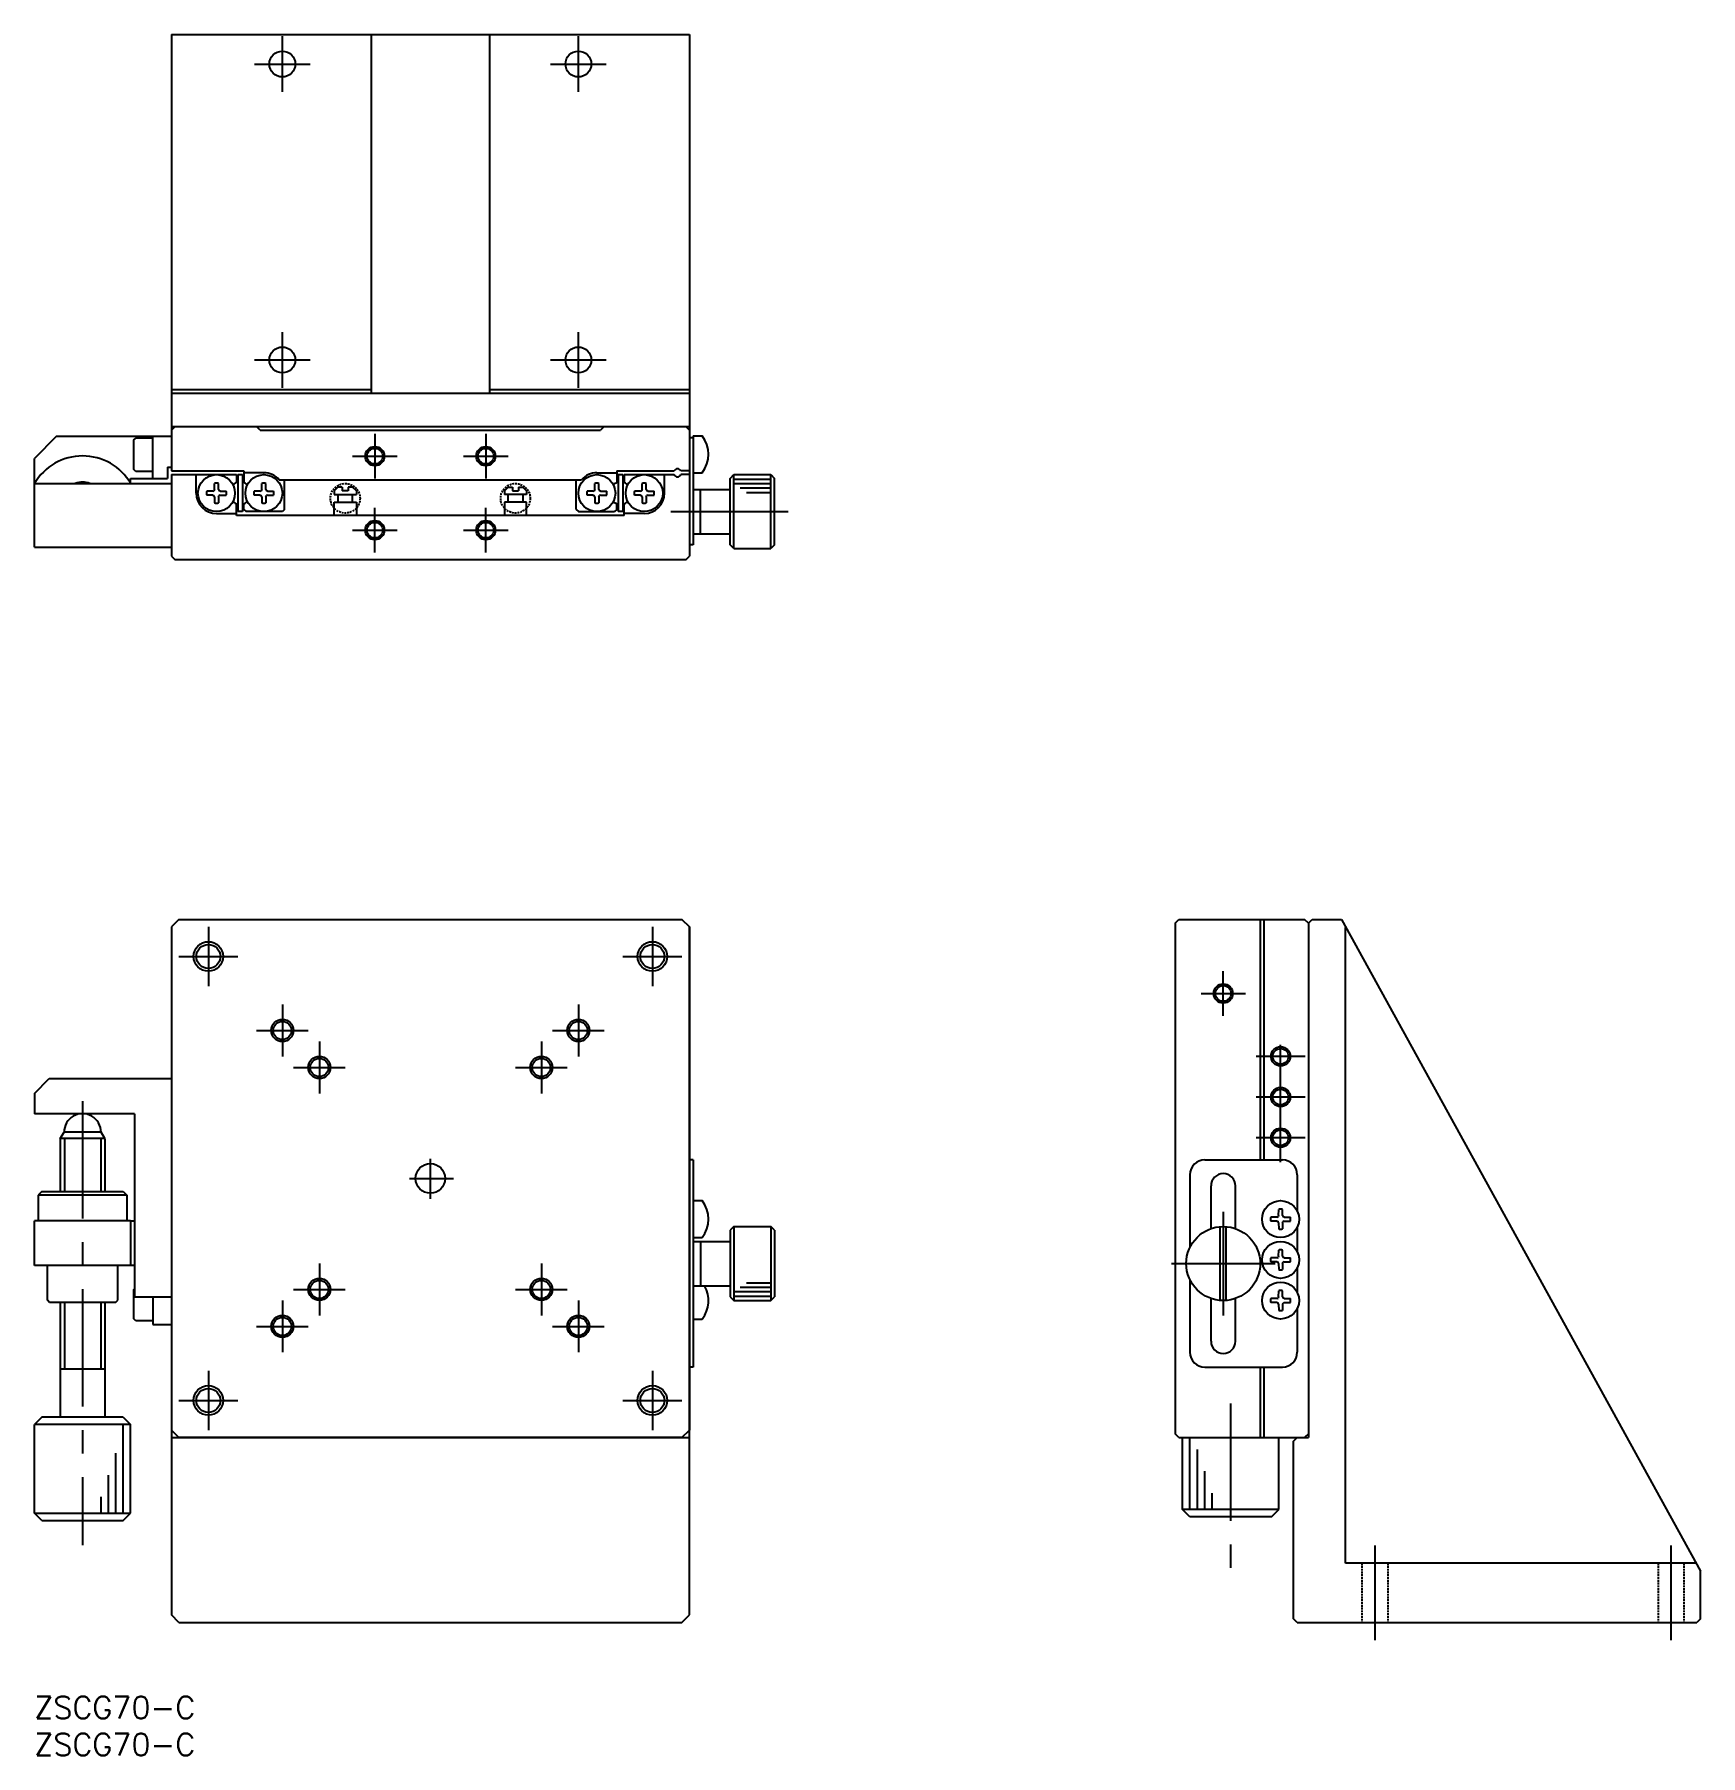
# Model space of a CAD drawing. Extents: x 0 to 225, y -8 to 225.
import ezdxf

# ---------------------------------------------------------------- set-up
doc = ezdxf.new("R2010")
doc.units = 0
doc.header["$LTSCALE"] = 0.5
doc.linetypes.add('CENTER', pattern=[50.8, 31.75, -6.35, 6.35, -6.35])
doc.linetypes.add('DASHED', pattern=[0.75, 0.5, -0.25])
for name, color, linetype in [('MSM_CENTER', 1, 'CENTER'), ('MSM_CONTINUOUS', 7, 'CONTINUOUS'), ('MSM_DASHED', 4, 'DASHED'), ('MSM_NARROW', 5, 'CONTINUOUS'), ('MSM_PART_NUMBER', 7, 'CONTINUOUS')]:
    doc.layers.add(name, color=color, linetype=linetype)
doc.styles.get("Standard").update_dxf_attribs({"font": 'txt.shx', "height": 1, "bigfont": 'bigfont.shx'})

# ---------------------------------------------------------------- blocks, each defined once
blk = doc.blocks.new('*U2')
at = {"layer": 'MSM_PART_NUMBER'}
blk.add_text('ZSCG70-C', height=3, dxfattribs=at).set_placement((0, -3))
blk = doc.blocks.new('*U3')
at = {"layer": 'MSM_PART_NUMBER'}
blk.add_text('ZSCG70-C', height=3, dxfattribs=at).set_placement((0, -8))

msp = doc.modelspace()

# ---------------------------------------------------------------- linework, layer by layer
at = {"layer": 'MSM_CENTER'}
for p, q in [((33.499999, 216.868451), (33.499999, 224.368451)), ((73.499999, 216.868451), (73.499999, 224.368451)), ((29.749999, 220.618451), (37.249999, 220.618451)), ((69.749999, 220.618451), (77.249999, 220.618451)), ((33.499999, 176.868451), (33.499999, 184.368451)), ((73.499999, 176.868451), (73.499999, 184.368451)), ((29.749999, 180.618451), (37.249999, 180.618451)), ((69.749999, 180.618451), (77.249999, 180.618451)), ((45.999996, 170.618457), (45.999996, 164.618455)), ((60.999997, 170.618457), (60.999997, 164.618455)), ((42.999995, 167.618456), (48.999998, 167.618456)), ((57.999996, 167.618456), (63.999999, 167.618456)), ((45.999997, 154.618454), (45.999997, 160.618456)), ((60.999997, 154.618454), (60.999997, 160.618456)), ((85.975819, 160.118457), (103.867998, 160.118457)), ((42.999996, 157.618455), (48.999997, 157.618455)), ((57.999996, 157.618455), (63.999997, 157.618455)), ((23.5, 104.000002), (23.5, 96.000002)), ((83.5, 104.000002), (83.5, 96.000002)), ((19.5, 100.000002), (27.5, 100.000002)), ((79.5, 100.000002), (87.5, 100.000002)), ((160.63846, 92.000004), (160.63846, 98.000003)), ((33.5, 93.500002), (33.5, 86.500002)), ((73.5, 93.500002), (73.5, 86.500002)), ((157.63846, 95.000003), (163.638459, 95.000003)), ((30, 90.000002), (37, 90.000002)), ((38.5, 88.500002), (38.5, 81.500002)), ((68.5, 88.500002), (68.5, 81.500002)), ((70, 90.000002), (77, 90.000002)), ((168.388461, 72.200003), (168.388461, 89.800002)), ((171.688461, 86.500002), (165.088461, 86.500002)), ((35, 85.000002), (42, 85.000002)), ((65, 85.000002), (72, 85.000002)), ((6.499999, 80.442138), (6.499999, 20.439705)), ((171.688461, 81.000002), (165.088461, 81.000002)), ((171.688461, 75.500003), (165.088461, 75.500003)), ((53.5, 67.246765), (53.5, 72.651177)), ((50.683557, 70.000002), (56.634483, 70.000002)), ((160.63846, 65.500005), (160.63846, 51.500003)), ((38.5, 58.500002), (38.5, 51.500002)), ((68.5, 58.500002), (68.5, 51.500002)), ((153.638459, 58.500004), (167.638461, 58.500004)), ((35, 55.000002), (42, 55.000002)), ((65, 55.000002), (72, 55.000002)), ((33.5, 53.500002), (33.5, 46.500002)), ((73.5, 53.500002), (73.5, 46.500002)), ((30, 50.000002), (37, 50.000002)), ((70, 50.000002), (77, 50.000002)), ((23.5, 44.000002), (23.5, 36.000002)), ((83.5, 44.000002), (83.5, 36.000002)), ((19.5, 40.000002), (27.5, 40.000002)), ((79.5, 40.000002), (87.5, 40.000002)), ((161.638462, 39.583713), (161.638462, 16.921997)), ((181.138456, 20.384977), (181.138456, 7.613022)), ((221.138456, 20.384977), (221.138456, 7.613022))]:
    msp.add_line(p, q, dxfattribs=at)
at = {"layer": 'MSM_CONTINUOUS'}
for p, q in [((18.5, 224.618451), (88.499998, 224.618451)), ((18.5, 224.618451), (18.5, 169.618456)), ((45.499999, 224.618451), (45.499999, 176.118456)), ((61.499999, 224.618451), (61.499999, 176.118456)), ((88.499998, 224.618451), (88.499998, 165.618456)), ((18.5, 176.618456), (45.499999, 176.618456)), ((18.5, 176.118456), (88.499998, 176.118456)), ((61.499999, 176.618456), (88.499998, 176.618456)), ((2.999997, 170.318456), (-0.000003, 167.318456)), ((2.999997, 170.318456), (18.499998, 170.318456)), ((13.399997, 169.768455), (13.699998, 170.068456)), ((15.999997, 170.068456), (13.699998, 170.068456)), ((15.999997, 164.618456), (15.999997, 170.318456)), ((18.499999, 171.118456), (18.999999, 171.618456)), ((18.499999, 171.118456), (18.499999, 165.618456)), ((18.5, 171.618456), (88.499998, 171.618456)), ((30.499997, 171.118456), (29.999997, 171.618456)), ((30.499997, 171.118456), (76.499997, 171.118456)), ((76.999997, 171.618456), (76.499997, 171.118456)), ((88.499999, 171.118456), (87.999999, 171.618456)), ((88.499999, 171.118456), (88.499999, 154.118455)), ((88.999999, 170.118456), (88.499999, 170.118456)), ((88.999999, 170.368456), (88.999999, 155.618455)), ((88.999999, 170.368456), (90.222498, 170.368456)), ((13.399997, 169.768455), (13.399997, 165.868456)), ((-0.000003, 155.318457), (-0.000003, 167.318456)), ((13.699998, 165.568456), (13.399997, 165.868456)), ((15.999997, 165.568456), (13.699998, 165.568456)), ((17.999997, 166.118457), (18.499999, 166.118457)), ((17.999997, 166.118457), (17.999997, 164.618456)), ((18.499997, 165.618447), (28.299998, 165.61845)), ((28.299999, 165.618455), (28.299999, 164.03267)), ((30.999999, 165.368456), (28.299999, 165.368456)), ((75.999996, 165.36846), (78.699996, 165.368461)), ((78.699994, 165.618462), (86.44174, 165.618464)), ((78.699996, 165.618461), (78.699996, 164.032675)), ((88.499997, 165.618464), (87.358255, 165.618464)), ((88.999999, 165.368456), (90.222498, 165.368456)), ((-0.000003, 163.918457), (18.499998, 163.918457)), ((12.999997, 164.618456), (17.999997, 164.618456)), ((12.999997, 163.918457), (12.999997, 164.618456)), ((18.499998, 165.118448), (27.299998, 165.118449)), ((18.499999, 165.118456), (18.499999, 154.118455)), ((21.849998, 162.618457), (21.849998, 165.118456)), ((24.118139, 162.893169), (23.275272, 162.878457)), ((24.118139, 162.893169), (24.252152, 162.952836)), ((24.325591, 163.117781), (24.252152, 162.952836)), ((24.325591, 163.117781), (24.339998, 163.943183)), ((24.874406, 163.117781), (24.859998, 163.943183)), ((24.874406, 163.117781), (24.947845, 162.952836)), ((25.081858, 162.893169), (24.947845, 162.952836)), ((25.081858, 162.893169), (25.924725, 162.878457)), ((27.299999, 165.118456), (27.299999, 164.03267)), ((27.499998, 165.118456), (28.099998, 165.118457)), ((27.499998, 165.118456), (27.5, 160.118456)), ((28.099998, 165.118457), (28.1, 160.118457)), ((30.51814, 162.893169), (29.675273, 162.878457)), ((30.51814, 162.893169), (30.652154, 162.952836)), ((30.725592, 163.117781), (30.652154, 162.952836)), ((30.725592, 163.117781), (30.74, 163.943183)), ((31.274407, 163.117781), (31.26, 163.943183)), ((31.274407, 163.117781), (31.347846, 162.952836)), ((31.481859, 162.893169), (31.347846, 162.952836)), ((31.481859, 162.893169), (32.324726, 162.878457)), ((33.079063, 164.418454), (73.920928, 164.418454)), ((33.799999, 160.418455), (33.799999, 164.418453)), ((40.499999, 162.918459), (40.999999, 163.418459)), ((40.499999, 162.918459), (40.499999, 162.418467)), ((41.6, 163.418459), (40.999999, 163.418459)), ((41.6, 163.418459), (41.6, 162.918459)), ((42.399999, 162.918459), (41.6, 162.918459)), ((42.999999, 163.418459), (42.399999, 163.418459)), ((42.399999, 163.418459), (42.399999, 162.918459)), ((43.5, 162.918458), (42.999999, 163.418459)), ((43.5, 162.918467), (43.5, 162.418475)), ((63.499998, 162.918458), (63.999999, 163.418459)), ((63.499998, 162.918467), (63.499998, 162.418475)), ((63.999999, 163.418459), (64.599999, 163.418459)), ((64.599999, 163.418459), (64.599999, 162.918459)), ((64.599999, 162.918459), (65.399998, 162.918459)), ((65.399998, 163.418459), (65.999999, 163.418459)), ((65.399998, 163.418459), (65.399998, 162.918459)), ((66.499999, 162.918459), (65.999999, 163.418459)), ((66.499999, 162.918459), (66.499999, 162.418467)), ((73.199997, 160.418459), (73.199996, 164.418457)), ((75.518136, 162.893173), (74.67527, 162.878461)), ((75.518136, 162.893173), (75.65215, 162.95284)), ((75.725589, 163.117786), (75.65215, 162.95284)), ((75.725589, 163.117786), (75.739996, 163.943188)), ((76.274403, 163.117786), (76.259996, 163.943188)), ((76.274403, 163.117786), (76.347842, 162.95284)), ((76.481856, 162.893174), (76.347842, 162.95284)), ((76.481856, 162.893174), (77.324722, 162.878462)), ((78.899996, 165.118462), (78.899998, 160.118462)), ((78.899996, 165.118462), (79.499996, 165.118462)), ((79.499996, 165.118462), (79.499998, 160.118462)), ((79.699995, 165.118463), (86.44174, 165.118465)), ((79.699996, 165.118461), (79.699996, 164.032676)), ((81.918137, 162.893175), (81.075271, 162.878463)), ((81.918137, 162.893175), (82.052151, 162.952842)), ((82.12559, 163.117788), (82.052151, 162.952842)), ((82.12559, 163.117788), (82.139997, 163.943189)), ((82.674405, 163.117788), (82.659997, 163.943189)), ((82.674405, 163.117788), (82.747843, 162.952842)), ((82.881857, 162.893175), (82.747843, 162.952842)), ((82.881857, 162.893175), (83.724724, 162.878463)), ((85.149997, 162.618464), (85.149997, 165.118463)), ((88.499998, 165.118465), (87.358255, 165.118465)), ((88.999999, 163.118457), (93.999999, 163.118457)), ((89.999999, 157.118457), (89.999999, 163.118457)), ((93.999999, 164.618457), (94.499999, 165.118457)), ((93.999999, 155.618457), (93.999999, 164.618457)), ((94.499999, 165.118457), (99.499999, 165.118457)), ((94.499999, 155.118457), (94.499999, 165.118457)), ((99.499999, 165.118457), (99.999999, 164.618457)), ((99.499999, 155.118457), (99.499999, 165.118457)), ((99.999999, 155.618457), (99.999999, 164.618457)), ((24.118139, 162.343744), (23.275272, 162.358457)), ((24.118139, 162.343744), (24.252152, 162.284077)), ((24.325591, 162.119132), (24.252152, 162.284077)), ((24.325591, 162.119132), (24.339998, 161.29373)), ((24.874406, 162.119132), (24.859998, 161.29373)), ((24.874406, 162.119132), (24.947845, 162.284077)), ((25.081858, 162.343744), (24.947845, 162.284077)), ((25.081858, 162.343744), (25.924725, 162.358457)), ((27.299999, 159.618455), (27.299999, 161.204243)), ((28.299999, 160.418455), (28.299999, 161.204243)), ((30.51814, 162.343744), (29.675273, 162.358457)), ((30.51814, 162.343744), (30.652154, 162.284077)), ((30.725592, 162.119132), (30.652154, 162.284077)), ((30.725592, 162.119132), (30.74, 161.29373)), ((31.274407, 162.119132), (31.26, 161.29373)), ((31.274407, 162.119132), (31.347846, 162.284077)), ((31.481859, 162.343744), (31.347846, 162.284077)), ((31.481859, 162.343744), (32.324726, 162.358457)), ((40.499999, 162.418463), (43.5, 162.418463)), ((40.499999, 161.418463), (43.5, 161.418463)), ((40.499999, 159.618464), (40.499999, 161.418463)), ((40.999999, 162.418463), (40.999999, 161.418463)), ((42.999999, 161.418463), (42.999999, 162.418463)), ((43.5, 161.418471), (43.5, 159.618472)), ((66.499999, 162.418463), (63.499998, 162.418463)), ((63.499998, 161.418471), (63.499998, 159.618472)), ((66.499999, 161.418463), (63.499998, 161.418463)), ((63.999999, 161.418463), (63.999999, 162.418463)), ((65.999999, 162.418463), (65.999999, 161.418463)), ((66.499999, 159.618464), (66.499999, 161.418463)), ((75.518136, 162.343749), (74.67527, 162.358461)), ((75.518136, 162.343749), (75.65215, 162.284082)), ((75.725589, 162.119136), (75.65215, 162.284082)), ((75.725589, 162.119136), (75.739996, 161.293735)), ((76.274404, 162.119136), (76.259996, 161.293735)), ((76.274404, 162.119136), (76.347842, 162.284082)), ((76.481856, 162.343749), (76.347842, 162.284082)), ((76.481856, 162.343749), (77.324723, 162.358462)), ((78.699997, 160.418461), (78.699997, 161.204248)), ((79.699998, 159.618461), (79.699997, 161.204249)), ((81.918137, 162.343751), (81.075271, 162.358463)), ((81.918137, 162.343751), (82.052151, 162.284084)), ((82.12559, 162.119138), (82.052151, 162.284084)), ((82.12559, 162.119138), (82.139998, 161.293737)), ((82.674405, 162.119138), (82.659998, 161.293737)), ((82.674405, 162.119138), (82.747843, 162.284084)), ((82.881857, 162.343751), (82.747843, 162.284084)), ((82.881857, 162.343751), (83.724724, 162.358463)), ((24.599998, 159.868457), (27.299999, 159.868457)), ((79.699998, 159.618461), (27.299999, 159.618461)), ((28.1, 160.118457), (27.5, 160.118456)), ((28.299999, 160.418455), (28.599999, 160.118455)), ((33.499999, 160.118455), (28.599999, 160.118455)), ((33.799999, 160.418455), (33.499999, 160.118455)), ((73.199997, 160.418459), (73.499997, 160.118459)), ((73.499997, 160.118459), (78.399998, 160.118461)), ((78.699997, 160.418461), (78.399998, 160.118461)), ((79.499998, 160.118462), (78.899998, 160.118462)), ((82.399998, 159.868463), (79.699998, 159.868462)), ((88.999999, 157.118457), (93.999999, 157.118457)), ((-0.000003, 155.318457), (18.499998, 155.318457)), ((18.499999, 154.118455), (18.999999, 153.618455)), ((87.999999, 153.618455), (18.999999, 153.618455)), ((87.999999, 153.618455), (88.499999, 154.118455)), ((88.999999, 155.618455), (88.499999, 155.618455)), ((94.499999, 155.118457), (93.999999, 155.618457)), ((94.499999, 155.118457), (99.499999, 155.118457)), ((99.999999, 155.618457), (99.499999, 155.118457)), ((19.499999, 105.000002), (18.499999, 104.000002)), ((19.5, 105.000001), (18.5, 104.000001)), ((19.499999, 105.000002), (87.499999, 105.000002)), ((19.5, 105.000001), (87.499998, 105.000001)), ((88.499998, 104.000001), (87.499998, 105.000001)), ((87.499999, 105.000002), (88.499999, 104.000002)), ((154.13846, 104.500002), (154.63846, 105.000002)), ((154.63846, 105.000002), (171.638461, 105.000002)), ((165.638463, 105.000002), (165.638463, 72.499999)), ((166.138462, 105.000002), (166.138462, 72.499999)), ((172.138461, 104.500002), (171.638461, 105.000002)), ((172.138461, 104.500001), (172.638461, 105.000001)), ((172.638461, 105.000001), (176.638461, 105.000001)), ((176.638461, 105.000001), (225.138456, 16.912503)), ((18.499999, 104.000002), (18.499999, 36.000003)), ((18.5, 104.000001), (18.5, 11)), ((88.499998, 11), (88.499998, 104.000001)), ((88.499999, 104.000002), (88.499999, 36.000003)), ((154.13846, 104.500002), (154.13846, 35.500002)), ((172.138461, 104.500002), (172.138461, 35.000001)), ((177.138461, 18.000003), (177.138461, 103.912501)), ((0, 81.500003), (2, 83.500003)), ((0, 81.500003), (0, 78.750002)), ((2, 83.500003), (18.5, 83.500003)), ((13.5, 78.750002), (0, 78.750002)), ((13.5, 78.750002), (13.5, 54.000003)), ((3.499999, 75.383971), (4.000004, 76.250004)), ((9.499999, 75.383971), (3.499999, 75.383971)), ((3.499999, 75.383971), (3.499999, 68.250003)), ((8.999995, 76.250004), (3.999999, 76.250004)), ((9.499999, 75.383971), (8.999995, 76.250004)), ((9.499999, 75.383971), (9.499999, 68.250003)), ((89, 72.499999), (88.5, 72.499999)), ((89, 72.499999), (89, 44.500009)), ((158.13846, 72.499999), (168.638461, 72.499999)), ((156.13846, 70.499999), (156.13846, 60.679453)), ((170.638461, 70.499999), (170.638461, 65.589727)), ((1, 68.250003), (0.5, 67.750003)), ((12.499999, 67.750003), (0.5, 67.750003)), ((0.5, 67.750003), (0.5, 64.250003)), ((1, 68.250003), (11.999999, 68.250003)), ((11.999999, 68.250003), (12.499999, 67.750003)), ((12.499999, 67.750003), (12.499999, 64.250003)), ((158.98846, 63.285137), (158.98846, 69)), ((162.28846, 63.145162), (162.28846, 69)), ((89, 67.000001), (90.222499, 67.000001)), ((168.114053, 64.999328), (168.128461, 65.824729)), ((168.662868, 64.999328), (168.648461, 65.824729)), ((13, 64.250003), (0, 64.250003)), ((0, 58.250003), (0, 64.250003)), ((13, 64.250003), (13, 58.250003)), ((94.5, 63.500004), (94, 63.000004)), ((94, 63.000004), (94, 54.000004)), ((94.5, 63.500004), (99.5, 63.500004)), ((94.5, 63.500004), (94.5, 53.500004)), ((100, 63.000004), (99.5, 63.500004)), ((99.5, 63.500004), (99.5, 53.500004)), ((100, 63.000004), (100, 54.000004)), ((160.23846, 53.516031), (160.23846, 63.483977)), ((161.03846, 53.516031), (161.03846, 63.483977)), ((167.906601, 64.774715), (167.063734, 64.760003)), ((167.906601, 64.22529), (167.063734, 64.240003)), ((167.906601, 64.774715), (168.040614, 64.834382)), ((167.906601, 64.22529), (168.040614, 64.165624)), ((168.114053, 64.999328), (168.040614, 64.834382)), ((168.114053, 64.000678), (168.040614, 64.165624)), ((168.114053, 64.000678), (168.128461, 63.175276)), ((168.662868, 64.000678), (168.648461, 63.175276)), ((168.662868, 64.999328), (168.736307, 64.834382)), ((168.662868, 64.000678), (168.736307, 64.165624)), ((168.87032, 64.774715), (168.736307, 64.834382)), ((168.87032, 64.22529), (168.736307, 64.165624)), ((168.87032, 64.774715), (169.713187, 64.760003)), ((168.87032, 64.22529), (169.713187, 64.240003)), ((170.638461, 63.410278), (170.638461, 60.089726)), ((89, 62.000001), (90.222499, 62.000001)), ((89, 61.500004), (94, 61.500004)), ((90, 61.500004), (90, 55.500004)), ((13, 58.250003), (0, 58.250003)), ((1.749999, 53.550003), (1.749999, 58.250003)), ((11.249999, 53.550003), (11.249999, 58.250003)), ((167.906601, 59.274714), (167.063734, 59.260002)), ((167.906601, 58.725289), (167.063734, 58.740002)), ((167.906601, 59.274714), (168.040614, 59.334381)), ((167.906601, 58.725289), (168.040614, 58.665623)), ((168.114053, 59.499327), (168.040614, 59.334381)), ((168.114053, 58.500677), (168.040614, 58.665623)), ((168.114053, 59.499327), (168.128461, 60.324728)), ((168.114053, 58.500677), (168.128461, 57.675275)), ((168.662868, 59.499327), (168.648461, 60.324728)), ((168.662868, 58.500677), (168.648461, 57.675275)), ((168.662868, 59.499327), (168.736307, 59.334381)), ((168.662868, 58.500677), (168.736307, 58.665623)), ((168.87032, 59.274714), (168.736307, 59.334381)), ((168.87032, 58.725289), (168.736307, 58.665623)), ((168.87032, 59.274714), (169.713187, 59.260002)), ((168.87032, 58.725289), (169.713187, 58.740002)), ((156.13846, 56.320554), (156.13846, 46.500009)), ((170.638461, 57.910277), (170.638461, 54.589727)), ((2.049999, 53.250003), (1.749999, 53.550003)), ((10.949999, 53.250003), (11.249999, 53.550003)), ((13.4, 54.950001), (13.5, 55.050001)), ((13.4, 54.950001), (13.4, 51.050002)), ((13.5, 54.000003), (18.499997, 54.000003)), ((16, 54.000003), (16, 50.250001)), ((89, 55.500004), (94, 55.500004)), ((94, 54.000004), (94.5, 53.500004)), ((99.5, 53.500004), (100, 54.000004)), ((158.98846, 48.000008), (158.98846, 53.71487)), ((162.28846, 48.000008), (162.28846, 53.854845)), ((167.906601, 53.774714), (167.063734, 53.760002)), ((167.906601, 53.774714), (168.040614, 53.834381)), ((168.114053, 53.999327), (168.040614, 53.834381)), ((168.114053, 53.999327), (168.128461, 54.824729)), ((168.662868, 53.999327), (168.648461, 54.824729)), ((168.662868, 53.999327), (168.736307, 53.834381)), ((168.87032, 53.774714), (168.736307, 53.834381)), ((168.87032, 53.774714), (169.713187, 53.760002)), ((10.949999, 53.250003), (2.049999, 53.250003)), ((3.499999, 53.250003), (3.499999, 37.750003)), ((9.499999, 53.250003), (9.499999, 37.750003)), ((94.5, 53.500004), (99.5, 53.500004)), ((167.906601, 53.22529), (167.063734, 53.240002)), ((167.906601, 53.22529), (168.040614, 53.165623)), ((168.114053, 53.000677), (168.040614, 53.165623)), ((168.114053, 53.000677), (168.128461, 52.175276)), ((168.662868, 53.000677), (168.648461, 52.175276)), ((168.662868, 53.000677), (168.736307, 53.165623)), ((168.87032, 53.22529), (168.736307, 53.165623)), ((168.87032, 53.22529), (169.713187, 53.240002)), ((170.638461, 52.410277), (170.638461, 46.500009)), ((13.700001, 50.750002), (13.4, 51.050002)), ((16, 50.750002), (13.700001, 50.750002)), ((16, 50.250001), (18.5, 50.250001)), ((89, 51.000002), (90.222499, 51.000002)), ((3.499999, 44.250003), (9.499999, 44.250003)), ((89, 44.500009), (88.5, 44.500009)), ((158.13846, 44.500009), (168.638461, 44.500009)), ((165.638463, 44.500009), (165.638463, 35.000002)), ((166.138462, 44.500009), (166.138462, 35.000002)), ((0.999999, 37.750003), (-0.000001, 36.750003)), ((11.999999, 37.750003), (0.999999, 37.750003)), ((11.999999, 37.750003), (12.999999, 36.750003)), ((-0.000001, 24.750002), (-0.000001, 36.750003)), ((12.999999, 36.750003), (-0.000001, 36.750003)), ((12.999999, 24.750002), (12.999999, 36.750003)), ((18.499999, 36.000003), (19.499999, 35.000003)), ((18.5, 35.000001), (88.499998, 35.000001)), ((87.499999, 35.000003), (19.499999, 35.000003)), ((87.499999, 35.000003), (88.499999, 36.000003)), ((154.63846, 35.000002), (154.13846, 35.500002)), ((154.63846, 35.000002), (171.638461, 35.000002)), ((155.138462, 25.250004), (155.138462, 35.000003)), ((168.138462, 25.250004), (168.138462, 35.000003)), ((170.138461, 34.500001), (170.638461, 35.000001)), ((170.638461, 35.000001), (172.138461, 35.000001)), ((172.138461, 35.500002), (171.638461, 35.000002)), ((170.138461, 10.5), (170.138461, 34.500001)), ((0.999999, 23.750002), (-0.000001, 24.750002)), ((-0.000001, 24.750002), (12.999999, 24.750002)), ((0.999999, 23.750002), (11.999999, 23.750002)), ((11.999999, 23.750002), (12.999999, 24.750002)), ((156.138462, 24.250004), (155.138462, 25.250004)), ((168.138462, 25.250004), (155.138462, 25.250004)), ((167.138462, 24.250004), (156.138462, 24.250004)), ((167.138462, 24.250004), (168.138462, 25.250004)), ((224.638456, 18.000003), (177.138461, 18.000003)), ((225.138456, 10.5), (225.138456, 16.912503)), ((19.5, 10), (18.5, 11)), ((19.5, 10), (87.499998, 10)), ((87.499998, 10), (88.499998, 11)), ((170.638461, 10), (170.138461, 10.5)), ((170.638461, 10), (224.638456, 10)), ((225.138456, 10.5), (224.638456, 10))]:
    msp.add_line(p, q, dxfattribs=at)
for centre, radius in [((33.499999, 220.618451), 1.75), ((73.499999, 220.618451), 1.75), ((33.499999, 180.618451), 1.75), ((73.499999, 180.618451), 1.75), ((45.999996, 167.618456), 1.0565), ((60.999997, 167.618456), 1.0565), ((24.599998, 162.618456), 2.5), ((30.999999, 162.618456), 2.5), ((75.999997, 162.618461), 2.5), ((82.399997, 162.618463), 2.5), ((45.999997, 157.618455), 1.0565), ((60.999997, 157.618455), 1.0565), ((23.5, 100.000002), 1.621), ((83.5, 100.000002), 1.621), ((160.63846, 95.000003), 1.0565), ((33.5, 90.000002), 1.2295), ((73.5, 90.000002), 1.2295), ((38.5, 85.000002), 1.2295), ((68.5, 85.000002), 1.2295), ((168.388461, 86.500002), 1.0565), ((168.388461, 81.000002), 1.0565), ((168.388461, 75.500003), 1.0565), ((53.5, 70.000002), 2), ((168.388461, 64.500003), 2.5), ((160.63846, 58.500004), 5), ((168.388461, 59.000002), 2.5), ((38.5, 55.000002), 1.2295), ((68.5, 55.000002), 1.2295), ((168.388461, 53.500002), 2.5), ((33.5, 50.000002), 1.2295), ((73.5, 50.000002), 1.2295), ((23.5, 40.000002), 1.621), ((83.5, 40.000002), 1.621)]:
    msp.add_circle(centre, radius, dxfattribs=at)
for centre, radius, start, end in [((87.099999, 167.868456), 4, 321.317813, 38.682187), ((6.508155, 160.111475), 7.539843, 30.325731, 149.67427), ((30.999999, 162.618456), 2.75, 40.88511, 90), ((75.999996, 162.61846), 2.75, 90, 139.11489), ((86.899997, 165.418464), 0.5, 23.578192, 156.421835), ((6.499997, 161.618456), 2.500002, 66.92605, 113.07395), ((24.599998, 162.618457), 1.35, 168.895876, 191.104124), ((24.599998, 162.618457), 1.35, 78.895876, 101.104124), ((24.599998, 162.618457), 1.35, 348.895876, 11.104124), ((27.799999, 162.618457), 1.5, 101.536966, 130.541637), ((27.799999, 162.618457), 1.5, 49.458393, 78.463048), ((31, 162.618457), 1.35, 168.895876, 191.104124), ((31, 162.618457), 1.35, 78.895876, 101.104124), ((31, 162.618457), 1.35, 348.895876, 11.104124), ((75.999996, 162.618461), 1.35, 168.895892, 191.104139), ((75.999996, 162.618461), 1.35, 78.895892, 101.104139), ((75.999996, 162.618461), 1.35, 348.895892, 11.104139), ((79.199997, 162.618462), 1.5, 101.536966, 130.541637), ((79.199997, 162.618462), 1.5, 49.458393, 78.463048), ((82.399997, 162.618463), 1.35, 168.895892, 191.104139), ((82.399997, 162.618463), 1.35, 78.895892, 101.104139), ((82.399997, 162.618463), 1.35, 348.895892, 11.104139), ((86.899998, 165.318465), 0.5, 203.578192, 336.421835), ((24.599998, 162.618457), 2.75, 180, 270), ((24.599998, 162.618457), 1.35, 258.895876, 281.104124), ((27.799999, 162.618457), 1.5, 229.458393, 258.463064), ((27.799999, 162.618457), 1.5, 281.536982, 310.541637), ((31, 162.618457), 1.35, 258.895876, 281.104124), ((75.999996, 162.618461), 1.35, 258.895892, 281.104139), ((79.199997, 162.618462), 1.5, 229.458393, 258.463064), ((79.199997, 162.618462), 1.5, 281.536982, 310.541637), ((82.399997, 162.618463), 1.35, 258.895892, 281.104139), ((82.399997, 162.618463), 2.75, 270, 0), ((6.499999, 76.250004), 2.499998, 359.999975, 180), ((158.13846, 70.499999), 2, 90, 180), ((168.638461, 70.499999), 2, 0, 90), ((160.63846, 69), 1.65, 0, 180), ((87.1, 64.500001), 4, 321.317813, 38.682187), ((168.388461, 64.500003), 1.35, 78.895876, 101.104124), ((13, 67.250003), 3, 270, 279.594068), ((168.388461, 64.500003), 1.35, 168.895876, 191.104124), ((168.388461, 64.500003), 1.35, 258.895876, 281.104124), ((168.388461, 64.500003), 1.35, 348.895876, 11.104124), ((13, 55.250003), 3, 80.405932, 90), ((168.388461, 59.000002), 1.35, 168.895876, 191.104124), ((168.388461, 59.000002), 1.35, 78.895876, 101.104124), ((168.388461, 59.000002), 1.35, 348.895876, 11.104124), ((168.388461, 59.000002), 1.35, 258.895876, 281.104124), ((87.1, 53.500002), 4, 321.317813, 30.000025), ((168.388461, 53.500002), 1.35, 168.895876, 191.104124), ((168.388461, 53.500002), 1.35, 78.895876, 101.104124), ((168.388461, 53.500002), 1.35, 348.895876, 11.104124), ((168.388461, 53.500002), 1.35, 258.895876, 281.104124), ((160.63846, 48.000008), 1.65, 180, 0), ((158.13846, 46.500009), 2, 180, 270), ((168.638461, 46.500009), 2, 270, 0)]:
    msp.add_arc(centre, radius, start, end, dxfattribs=at)
at = {"layer": 'MSM_DASHED'}
for p, q in [((179.388456, 18.000003), (179.388456, 10)), ((182.888456, 18.000003), (182.888456, 10)), ((219.388456, 18.000003), (219.388456, 10)), ((222.888456, 18.000003), (222.888456, 10))]:
    msp.add_line(p, q, dxfattribs=at)
for centre in [(41.999999, 161.918463), (64.999999, 161.918463)]:
    msp.add_circle(centre, 2, dxfattribs=at)
at = {"layer": 'MSM_NARROW'}
for p, q in [((94.499999, 164.518457), (99.499999, 164.518457)), ((94.499999, 163.918457), (99.499999, 163.918457)), ((95.363625, 163.318456), (99.499999, 163.318456)), ((96.233997, 162.718456), (99.499999, 162.718456)), ((4.041499, 75.383977), (4.041499, 68.250003)), ((8.958499, 75.383977), (8.958499, 68.250003)), ((96.233998, 55.900005), (99.5, 55.900005)), ((94.5, 54.700004), (99.5, 54.700004)), ((94.5, 54.100004), (99.5, 54.100004)), ((95.363626, 55.300005), (99.5, 55.300005)), ((4.041499, 53.250003), (4.041499, 44.250003)), ((8.958499, 53.250003), (8.958499, 44.250003)), ((11.999999, 24.750002), (11.999999, 36.750003)), ((156.138462, 25.250004), (156.138462, 35.000003)), ((10.999999, 24.750002), (10.999999, 32.866196)), ((157.138462, 25.250004), (157.138462, 33.366197)), ((158.138462, 25.250004), (158.138462, 30.420647)), ((9.999999, 24.750002), (9.999999, 29.920646)), ((8.999999, 24.750002), (8.999999, 26.98417)), ((159.138462, 25.250004), (159.138462, 27.484172))]:
    msp.add_line(p, q, dxfattribs=at)
for centre, radius in [((45.999996, 167.618456), 1.3), ((60.999997, 167.618456), 1.3), ((45.999997, 157.618455), 1.3), ((60.999997, 157.618455), 1.3), ((23.5, 100.000002), 2), ((83.5, 100.000002), 2), ((160.63846, 95.000003), 1.3), ((33.5, 90.000002), 1.5), ((73.5, 90.000002), 1.5), ((38.5, 85.000002), 1.5), ((68.5, 85.000002), 1.5), ((168.388461, 86.500002), 1.3), ((168.388461, 81.000002), 1.3), ((168.388461, 75.500003), 1.3), ((38.5, 55.000002), 1.5), ((68.5, 55.000002), 1.5), ((33.5, 50.000002), 1.5), ((73.5, 50.000002), 1.5), ((23.5, 40.000002), 2), ((83.5, 40.000002), 2)]:
    msp.add_circle(centre, radius, dxfattribs=at)

# ---------------------------------------------------------------- block references
at = {"layer": 'MSM_CONTINUOUS'}
for name in ['*U2', '*U3']:
    msp.add_blockref(name, (0, 0), dxfattribs=at)

doc.saveas('drawing.dxf')
